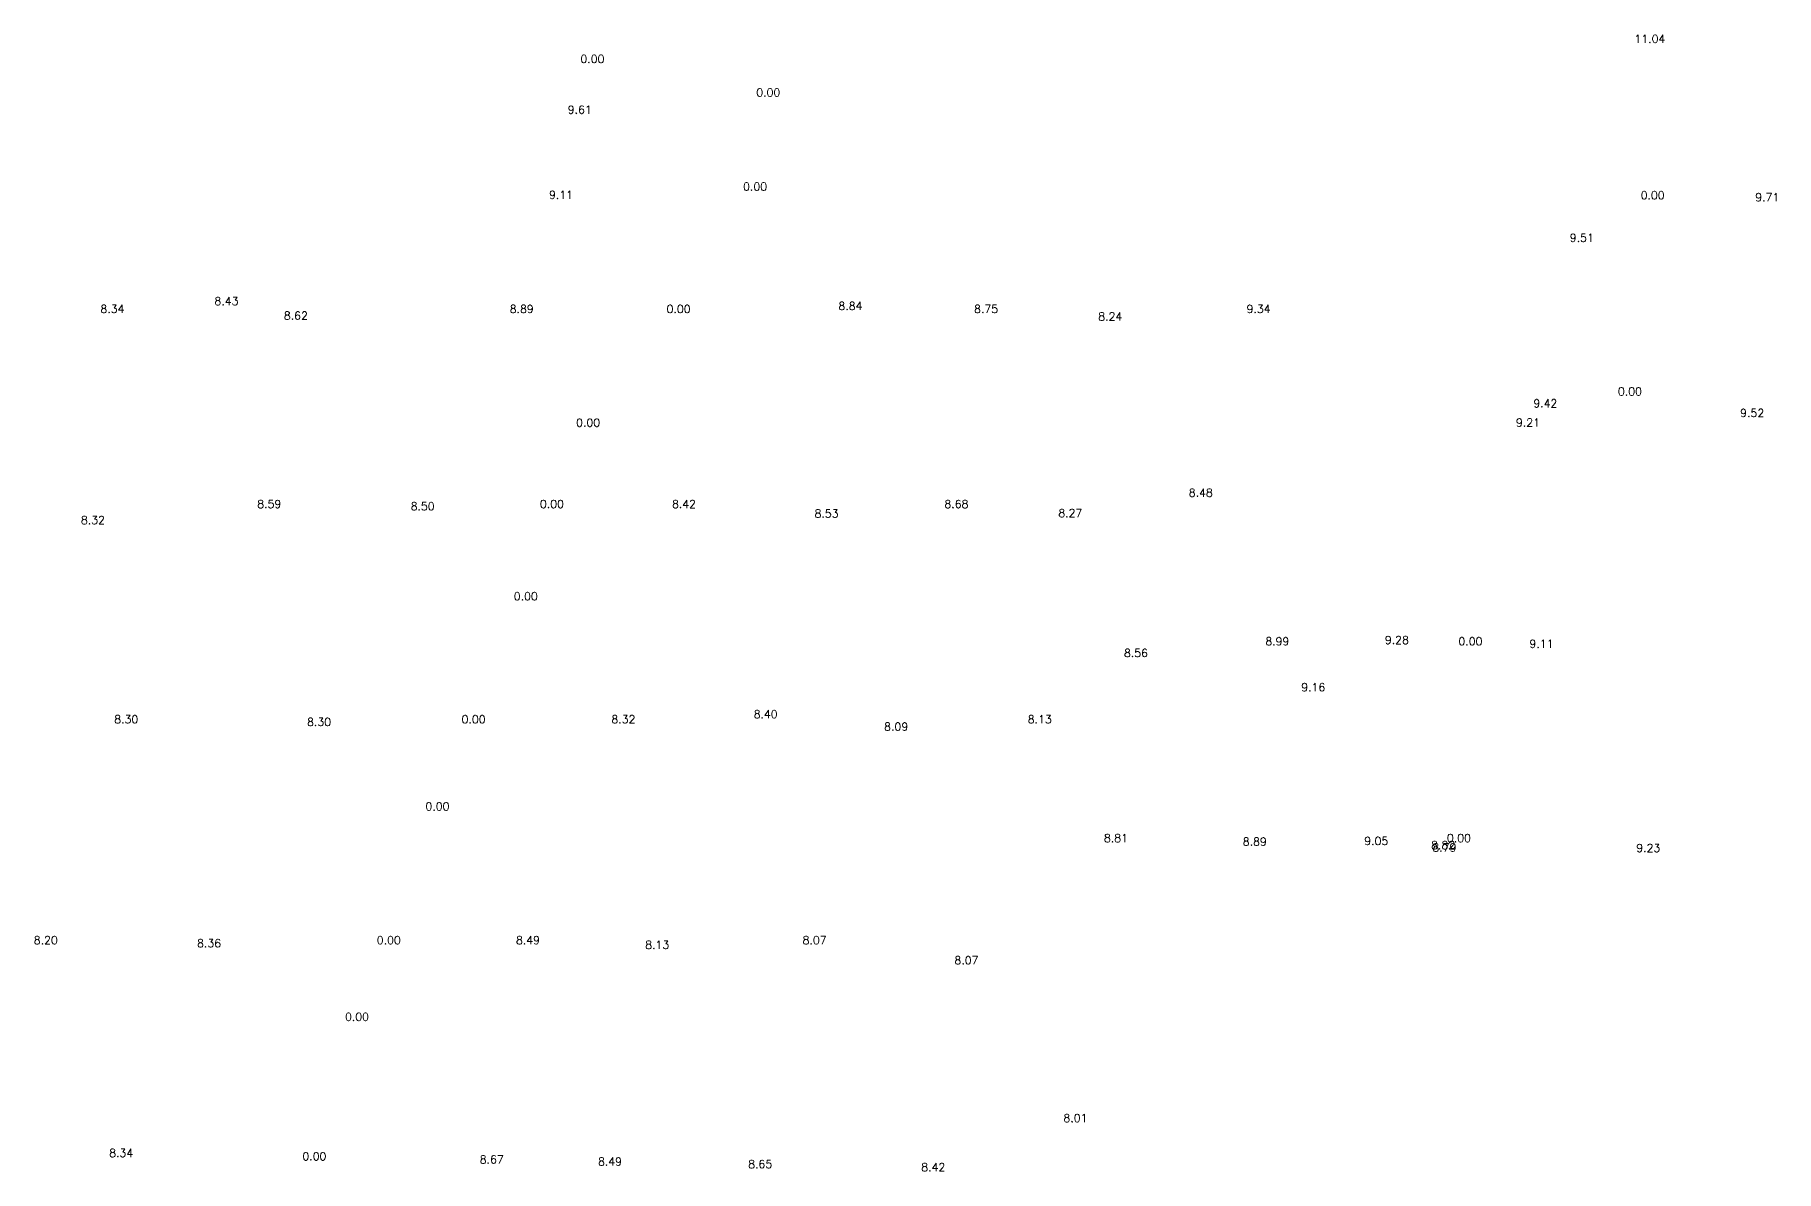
# Model space of a CAD drawing. Header units: inches. Extents: x 4891 to 6725, y 7597 to 10081.
# Drawn here: x 5794 to 6677, y 8841 to 9417 of the extents above; entities that cross this region are included whole.
import ezdxf
from ezdxf.enums import TextEntityAlignment as Align

# ---------------------------------------------------------------- set-up
doc = ezdxf.new("R2010")
doc.units = ezdxf.units.IN
doc.header["$MEASUREMENT"] = 0
doc.layers.add('SITUASI', color=7, linetype='Continuous')
doc.styles.add('L80', font='simplex.shx', dxfattribs={"height": 4.06})

msp = doc.modelspace()

# ---------------------------------------------------------------- texts
at = {"layer": 'SITUASI', "color": 3, "style": 'L80'}
for s, p in [('11.04', (6613.41, 9415.12, 11.04)), ('0.00', (6076.97, 9404.95)), ('0.00', (6166.19, 9387.91)), ('9.61', (6070.55, 9379.18, 9.61)), ('9.11', (6061.05, 9336, 9.11)), ('0.00', (6159.48, 9340.18)), ('0.00', (6614.8, 9335.79)), ('9.71', (6672.93, 9334.77, 9.71)), ('9.51', (6578.87, 9314.2, 9.51)), ('8.43', (5891.33, 9282.11, 8.43)), ('8.34', (5833.5, 9278.1, 8.34)), ('8.62', (5926.53, 9274.71, 8.62)), ('8.89', (6041.1, 9278.1, 8.89)), ('0.00', (6120.69, 9278.1)), ('8.84', (6207.87, 9279.62, 8.84)), ('8.75', (6276.69, 9278.1, 8.75)), ('8.24', (6339.66, 9274.28, 8.24)), ('9.34', (6414.89, 9278.1, 9.34)), ('9.42', (6560.37, 9230.23, 9.42)), ('0.00', (6603.28, 9236.26)), ('0.00', (6074.8, 9220.41)), ('9.21', (6551.54, 9220.45, 9.21)), ('9.52', (6665.28, 9225.33, 9.52)), ('8.48', (6385.58, 9184.9, 8.47)), ('8.59', (5913.04, 9179.15, 8.59)), ('8.50', (5990.85, 9178.01, 8.5)), ('0.00', (6056.43, 9179.15)), ('8.42', (6123.42, 9179.15, 8.42)), ('8.68', (6261.62, 9179.15, 8.68)), ('8.32', (5823.58, 9171.02, 8.32)), ('8.53', (6195.74, 9174.29, 8.53)), ('8.27', (6319.39, 9174.56, 8.27)), ('0.00', (6043.18, 9132.36)), ('8.99', (6424.4, 9109.52, 8.99)), ('9.28', (6485.05, 9110.17, 9.28)), ('0.00', (6522.35, 9109.52)), ('9.11', (6558.42, 9108.26, 9.11)), ('8.56', (6352.7, 9103.59, 8.56)), ('9.16', (6442.63, 9086.23, 9.16)), ('8.30', (5840.49, 9069.96, 8.3)), ('0.00', (6016.69, 9069.96)), ('8.32', (6092.68, 9069.96, 8.32)), ('8.40', (6164.86, 9072.55, 8.4)), ('8.13', (6303.89, 9069.96, 8.13)), ('8.30', (5938.31, 9068.59, 8.3)), ('8.09', (6231.05, 9066.22, 8.09)), ('0.00', (5998.37, 9025.77)), ('8.81', (6342.55, 9009.7, 8.81)), ('9.05', (6474.6, 9008.24, 9.05)), ('0.00', (6516.53, 9009.7)), ('8.89', (6412.97, 9007.9, 8.89)), ('8.82', (6508.48, 9006.12, 8.82)), ('8.79', (6509.16, 9004.92, 8.79)), ('9.23', (6612.59, 9004.67, 9.23)), ('8.20', (5799.69, 8957.93, 8.2)), ('8.36', (5882.5, 8956.34, 8.36)), ('0.00', (5973.68, 8957.93)), ('8.49', (6044.28, 8957.93, 8.49)), ('8.13', (6109.86, 8955.55, 8.13)), ('8.07', (6189.68, 8957.93, 8.07)), ('8.07', (6266.7, 8947.7, 8.07)), ('0.00', (5957.55, 8919.02)), ('8.01', (6321.99, 8867.69, 8.01)), ('8.34', (5837.94, 8849.96, 8.34)), ('0.00', (5935.92, 8848.25)), ('8.67', (6025.9, 8846.68, 8.67)), ('8.49', (6085.89, 8845.63, 8.48)), ('8.65', (6162.08, 8844.31, 8.65)), ('8.42', (6249.87, 8842.77, 8.42))]:
    msp.add_text(s, height=4.06, dxfattribs=at).set_placement(p, align=Align.MIDDLE_CENTER)

doc.saveas('drawing.dxf')
